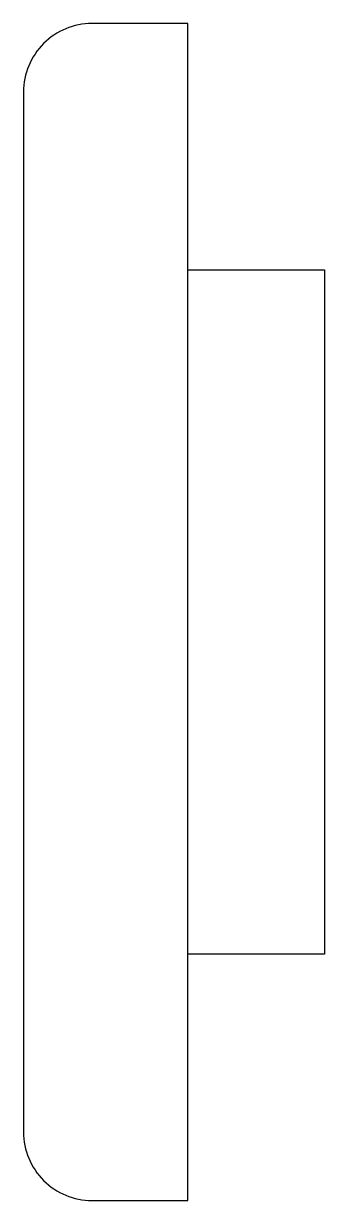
# Model space of a CAD drawing. Header units: millimetres. Extents: x 0 to 22, y 0 to 86.
import ezdxf

# ---------------------------------------------------------------- set-up
doc = ezdxf.new("R2010")
doc.units = ezdxf.units.MM
doc.layers.add('CONDUCTOR', color=7, linetype='Continuous')

# ---------------------------------------------------------------- blocks, each defined once
blk = doc.blocks.new('HOCTCA')
at = {"layer": 'CONDUCTOR', "color": 8, "ltscale": 100}
blk.add_lwpolyline([(-7, -43), (0, -43), (0, 43), (-7, 43, 0.414214), (-12, 38), (-12, -38, 0.414214)], format="xyb", close=True, dxfattribs=at)
blk.add_lwpolyline([(0, 25), (10, 25), (10, -25), (0, -25)], dxfattribs=at)

msp = doc.modelspace()

# ---------------------------------------------------------------- block references
msp.add_blockref('HOCTCA', (12, 43))

doc.saveas('drawing.dxf')
